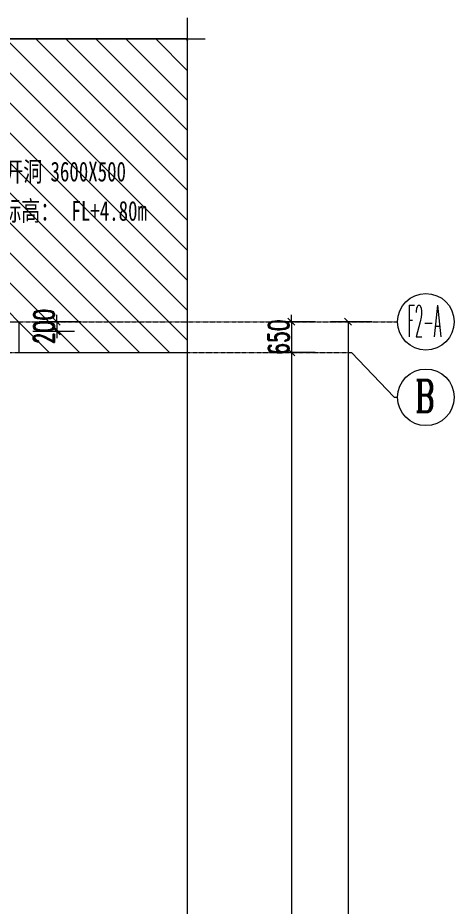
# Model space of a CAD drawing. Header units: millimetres. Extents: x -10225 to 17425, y -14635 to 39247.
# Drawn here: x 8175 to 17425, y 12500 to 31350 of the extents above; entities that cross this region are included whole.
import ezdxf

# ---------------------------------------------------------------- set-up
doc = ezdxf.new("R2010")
doc.units = ezdxf.units.MM
doc.linetypes.add('轴网线', pattern=[22.24, 12.7, -3.18, 3.18, -3.18])
doc.layers.get('0').update_dxf_attribs({"color": 8})
doc.layers.get('Defpoints').update_dxf_attribs({"color": 8})
for name, color, linetype, lineweight in [('A-ANNO-DIMS', 8, 'Continuous', 15), ('A-ANNO-NOTE', 8, 'Continuous', 18), ('A-DETL-GENF', 8, 'Continuous', 18), ('A-DETL-THIN', 8, 'Continuous', 15), ('G-ANNO-TEXT', 8, 'Continuous', 15), ('S-GRID', 8, 'Continuous', 15), ('S-GRID-IDEN', 8, 'Continuous', 18)]:
    doc.layers.add(name, color=color, linetype=linetype, lineweight=lineweight)
doc.styles.add('RomanC', font='romanc__.ttf', dxfattribs={"width": 0.65, "height": 675})
doc.styles.add('RomanD', font='romand__.ttf', dxfattribs={"width": 0.3, "height": 675})
doc.styles.add('RomanD_1', font='romand__.ttf', dxfattribs={"width": 0.65, "height": 450})
doc.styles.add('仿宋_1', font='simfang.ttf', dxfattribs={"width": 0.7, "height": 420})
doc.dimstyles.new('1_2道尺寸线', dxfattribs={"dimscale": 304.8, "dimtxt": 451.60863, "dimasz": 0.492126, "dimexe": 1.230315, "dimexo": 0.0625, "dimgap": 0.147638, "dimtad": 1, "dimdec": 0, "dimzin": 0, "dimdsep": 46, "dimtxsty": 'RomanD_1', "dimblk1": 'OBLIQUE', "dimblk2": 'OBLIQUE', "dimsah": 1, "dimcen": 0.09, "dimazin": 0, "dimtfac": 1, "dimtdec": 4, "dimtix": 1, "dimtmove": 0, "dimatfit": 3, "dimfxl": 1.722441, "dimfxlon": 1, "dimtvp": 1, "dimtolj": 1, "dimtzin": 0, "dimlwd": 18, "dimlwe": 18, "dimarcsym": 2})
doc.dimstyles.new('第三道尺寸线', dxfattribs={"dimscale": 304.8, "dimtxt": 451.60863, "dimasz": 0.492126, "dimexe": 1.230315, "dimexo": 0.0625, "dimgap": 0.147638, "dimtad": 1, "dimdec": 0, "dimzin": 0, "dimdsep": 46, "dimtxsty": 'RomanD_1', "dimblk1": 'OBLIQUE', "dimblk2": 'OBLIQUE', "dimsah": 1, "dimcen": 0.09, "dimazin": 0, "dimtfac": 1, "dimtdec": 4, "dimtix": 1, "dimtmove": 0, "dimatfit": 3, "dimfxl": 1.722441, "dimfxlon": 1, "dimtvp": 1, "dimtolj": 1, "dimtzin": 0, "dimlwd": 18, "dimlwe": 18, "dimarcsym": 2})

# ---------------------------------------------------------------- blocks, each defined once
blk = doc.blocks.new('轴网 - 宽度系数 0_65-155799-3F')
at = {"layer": 'S-GRID-IDEN'}
blk.add_circle((0, 0), 4, dxfattribs=at)
blk = doc.blocks.new('轴网 - 宽度系数 0_3-442693-3F')
at = {"layer": 'S-GRID-IDEN'}
blk.add_circle((0, 0), 4, dxfattribs=at)
blk = doc.blocks.new('_Oblique')
at = {"color": 0, "linetype": 'ByBlock', "lineweight": -2}
blk.add_line((-0.5, -0.5), (0.5, 0.5), dxfattribs=at)
blk = doc.blocks.new('DIMBLOCK27-3F')
at = {"layer": 'A-ANNO-DIMS', "color": 0, "lineweight": 18, "transparency": 16777216}
for p, q in [((15681, 24900), (14800, 24900)), ((15175, 24900), (15175, -1500)), ((15681, -1500), (14800, -1500))]:
    blk.add_line(p, q, dxfattribs=at)
at = {"layer": 'Defpoints', "color": 0, "transparency": 16777216}
for p in [(15700, 24900), (15175, -1500), (15700, -1500)]:
    blk.add_point(p, dxfattribs=at)
at = {"layer": 'A-ANNO-DIMS', "color": 0, "lineweight": 18, "transparency": 16777216, "xscale": 150, "yscale": 150, "zscale": 150}
for p, rotation in [((15175, 24900), 90), ((15175, -1500), 270)]:
    blk.add_blockref('_Oblique', p, dxfattribs=dict(at, rotation=rotation))
at = {"layer": 'A-ANNO-DIMS', "color": 0, "lineweight": 18, "transparency": 16777216, "insert": (14905, 11700), "char_height": 450, "width": 1563.26, "attachment_point": 5, "rotation": 90, "style": 'RomanD_1'}
blk.add_mtext('\\A1;26400', dxfattribs=at)
blk = doc.blocks.new('DIMBLOCK31-3F')
at = {"layer": 'A-ANNO-DIMS', "color": 0, "lineweight": 18, "transparency": 16777216}
for p, q in [((14481, 24900), (13600, 24900)), ((13975, 24900), (13975, 25050)), ((13975, 24900), (13975, 24250)), ((14481, 24250), (13600, 24250)), ((13975, 24250), (13975, 24100))]:
    blk.add_line(p, q, dxfattribs=at)
at = {"layer": 'Defpoints', "color": 0, "transparency": 16777216}
for p in [(14500, 24900), (13975, 24250), (14500, 24250)]:
    blk.add_point(p, dxfattribs=at)
at = {"layer": 'A-ANNO-DIMS', "color": 0, "lineweight": 18, "transparency": 16777216, "xscale": 150, "yscale": 150, "zscale": 150}
for p, rotation in [((13975, 24900), 270), ((13975, 24250), 90)]:
    blk.add_blockref('_Oblique', p, dxfattribs=dict(at, rotation=rotation))
at = {"layer": 'A-ANNO-DIMS', "color": 0, "lineweight": 18, "transparency": 16777216, "insert": (13705, 24575), "char_height": 450, "width": 937.96, "attachment_point": 5, "rotation": 90, "style": 'RomanD_1'}
blk.add_mtext('\\A1;650', dxfattribs=at)
blk = doc.blocks.new('DIMBLOCK32-3F')
at = {"layer": 'A-ANNO-DIMS', "color": 0, "lineweight": 18, "transparency": 16777216}
for p, q in [((14480.95, 24250), (13600, 24250)), ((13975, 24250), (13975, -850)), ((14480.95, -850), (13600, -850))]:
    blk.add_line(p, q, dxfattribs=at)
at = {"layer": 'Defpoints', "color": 0, "transparency": 16777216}
for p in [(14500, 24250), (13975, -850), (14500, -850)]:
    blk.add_point(p, dxfattribs=at)
at = {"layer": 'A-ANNO-DIMS', "color": 0, "lineweight": 18, "transparency": 16777216, "xscale": 150, "yscale": 150, "zscale": 150}
for p, rotation in [((13975, 24250), 90), ((13975, -850), 270)]:
    blk.add_blockref('_Oblique', p, dxfattribs=dict(at, rotation=rotation))
at = {"layer": 'A-ANNO-DIMS', "color": 0, "lineweight": 18, "transparency": 16777216, "insert": (13705, 11700), "char_height": 450, "width": 1563.2606, "attachment_point": 5, "rotation": 90, "style": 'RomanD_1'}
blk.add_mtext('\\A1;25100', dxfattribs=at)
blk = doc.blocks.new('DIMBLOCK42-3F')
at = {"layer": 'A-ANNO-DIMS', "color": 0, "lineweight": 18, "transparency": 16777216}
for p, q in [((9506, 24900), (8626, 24900)), ((9001, 24900), (9001, 25050)), ((9001, 24900), (9001, 24700)), ((8495, 24700), (9376, 24700)), ((9001, 24700), (9001, 24550))]:
    blk.add_line(p, q, dxfattribs=at)
at = {"layer": 'Defpoints', "color": 0, "transparency": 16777216}
for p in [(9526, 24900), (8476, 24700), (9001, 24700)]:
    blk.add_point(p, dxfattribs=at)
at = {"layer": 'A-ANNO-DIMS', "color": 0, "lineweight": 18, "transparency": 16777216, "xscale": 150, "yscale": 150, "zscale": 150}
for p, rotation in [((9001, 24900), 270), ((9001, 24700), 90)]:
    blk.add_blockref('_Oblique', p, dxfattribs=dict(at, rotation=rotation))
at = {"layer": 'A-ANNO-DIMS', "color": 0, "lineweight": 18, "transparency": 16777216, "insert": (8731, 24800), "char_height": 450, "width": 937.96, "attachment_point": 5, "rotation": 90, "style": 'RomanD_1'}
blk.add_mtext('\\A1;200', dxfattribs=at)

msp = doc.modelspace()

# ---------------------------------------------------------------- hatches: boundary and pattern name
at = {"layer": 'A-DETL-GENF', "lineweight": 15}
h = msp.add_hatch(dxfattribs=at)
h.set_pattern_fill('FP_1', color=256, style=0, pattern_type=2)
h.set_pattern_definition([(135, (0, 0), (-318.198, -318.198), [])])
h.paths.add_polyline_path([(2000, -7500), (11775, -7500), (11775, -850), (8100, -850), (8100, -1500), (-900, -1500), (-900, -850), (-4575, -850), (-4575, -7500), (300, -7500)], flags=0)
h.paths.add_polyline_path([(8200, 24250), (11775, 24250), (11775, 30900), (-4575, 30900), (-4575, 24250), (-1000, 24250), (-1000, 24900), (8200, 24900), (8200, 24500)], flags=0)

# ---------------------------------------------------------------- linework, layer by layer
at = {"layer": 'A-ANNO-NOTE'}
for p, q in [((11775, 12000), (11775, 31350)), ((3900, 30900), (12150, 30900))]:
    msp.add_line(p, q, dxfattribs=at)
at = {"layer": 'A-DETL-THIN'}
for p, q in [((11775, 30900), (-4575, 30900)), ((11775, 24250), (11775, 30900)), ((-1000, 24900), (8200, 24900)), ((8200, 24900), (8200, 24250)), ((8200, 24250), (11775, 24250))]:
    msp.add_line(p, q, dxfattribs=at)
at = {"layer": 'S-GRID', "linetype": '轴网线'}
for p, q in [((-9025, 24900), (16225, 24900)), ((-8072.5, 24250), (15249.2, 24250))]:
    msp.add_line(p, q, dxfattribs=at)
at = {"layer": 'S-GRID'}
for p, q in [((15249.2, 24250), (16148.8, 23297.5)), ((16148.8, 23297.5), (16225, 23297.5))]:
    msp.add_line(p, q, dxfattribs=at)

# ---------------------------------------------------------------- block references
at = {"layer": 'S-GRID-IDEN', "xscale": 149.9999999999999, "yscale": 149.9999999999999, "zscale": 149.9999999999999, "rotation": 269.9999999999994}
for name, p in [('轴网 - 宽度系数 0_3-442693-3F', (16825, 24900)), ('轴网 - 宽度系数 0_65-155799-3F', (16825, 23297.5))]:
    msp.add_blockref(name, p, dxfattribs=at)

# ---------------------------------------------------------------- texts
at = {"layer": 'G-ANNO-TEXT', "char_height": 420, "attachment_point": 1, "style": '仿宋_1'}
for s, insert, width in [('侧墙开洞', (7090.1, 28297), 2154.936), ('3600X500', (8868.1, 28297), 2154.936), ('洞口底标高：', (6645.6, 27463.5), 3232.404), ('FL+4.80m', (9312.6, 27463.5), 2154.936)]:
    msp.add_mtext(s, dxfattribs=dict(at, insert=insert, width=width))
at = {"layer": 'S-GRID-IDEN', "lineweight": 15, "char_height": 675, "attachment_point": 1}
for s, insert, width, style in [('F2-A', (16435.5, 25255.6), 970.443, 'RomanD'), ('\\fRomanC|b0|i0|c134|p2|;\\W.65;B', (16595.7, 23663.4), 554.968, 'RomanC')]:
    msp.add_mtext(s, dxfattribs=dict(at, insert=insert, width=width, style=style))

# ---------------------------------------------------------------- dimensions: what is measured, and where the dimension line sits
at = {"layer": 'A-ANNO-DIMS', "lineweight": 18}
for base, p1, p2, dimstyle, override, picture, middle in [((9000.5, 24700), (9525.5, 24900), (8475.5, 24700), '第三道尺寸线', {"dimpost": '<>', "dimfxl": 1068.877916}, 'DIMBLOCK42-3F', (8730.5, 24800)), ((13975, 24250), (14500, 24900), (14500, 24250), '1_2道尺寸线', {"dimpost": '<>', "dimfxl": 650}, 'DIMBLOCK31-3F', (13705, 24575)), ((15175, -1500), (15700, 24900), (15700, -1500), '1_2道尺寸线', {"dimpost": '<>', "dimfxl": 26400}, 'DIMBLOCK27-3F', (14905, 11700)), ((13975, -850), (14500, 24250), (14500, -850), '1_2道尺寸线', {"dimpost": '<>', "dimfxl": 25100}, 'DIMBLOCK32-3F', (13705, 11700))]:
    dim = msp.add_linear_dim(base=base, p1=p1, p2=p2, angle=90, dimstyle=dimstyle, override=override, dxfattribs=at)
    dim.commit()
    dim.dimension.update_dxf_attribs({"geometry": picture, "text_midpoint": middle})

doc.saveas('drawing.dxf')
